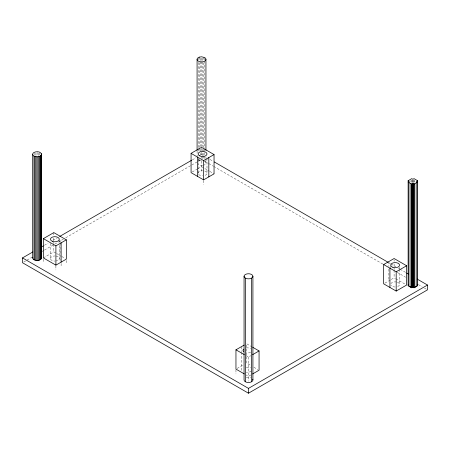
<?xml version="1.0" encoding="UTF-8"?>
<svg xmlns="http://www.w3.org/2000/svg" width="450" height="450" viewBox="0 0 450 450"><rect width="100%" height="100%" fill="white"/><g stroke="black" fill="none" stroke-linecap="round" stroke-linejoin="round"><path stroke-width="0.34" stroke-dasharray="2.25 1.69" d="M44.421 245.261L48.071 243.152M52.943 240.339L57.206 237.881M192.381 159.84L196.037 157.731M200.295 155.267L201.516 154.564L203.338 155.616M23.715 262.035L32.242 257.113M41.985 251.488L43.813 250.436M44.421 250.082L54.163 244.457M54.771 244.108L63.298 239.186M65.734 237.78L191.166 165.364M191.773 165.009L197.252 161.848M197.859 161.494L200.903 159.739M43.374 257.918L53.814 251.893L56.093 253.204M192.234 171.973L197.454 168.964M198.034 168.626L201.516 166.618L209.267 171.096M246.099 355.674L248.484 357.053L250.836 355.697M237.122 368.438L242.966 365.062M384.817 283.162L390.617 279.816M391.196 279.478L394.099 277.808L395.291 278.494M250.836 374.979L248.484 376.335L246.099 374.957M201.516 160.447L198.382 161.196L198.382 158.394M210.021 159.474L213.058 161.229M388.62 262.592L390.442 263.644M391.05 263.993L395.91 266.799M398.34 268.2L399.555 268.903M400.162 269.252L405.63 272.407M204.553 161.139L208.198 163.243M208.806 163.597L213.058 166.05M213.666 166.399L383.152 264.257M397.125 272.323L405.63 277.234M418.387 284.597L422.032 286.701M424.463 288.107L426.285 289.159M209.863 171.439L214.042 173.852M395.887 278.837L405.433 284.349M252.236 347.001L246.544 343.71L246.544 362.998L251.094 365.625M253.941 367.267L257.929 369.568M56.661 253.536L60.075 255.504M61.785 256.494L65.199 258.463M414.844 180.506L414.844 181.907M414.034 180.039L414.034 182.841M413.612 180.281L413.612 183.083M412.886 180L412.886 182.801M412.161 180.281L412.161 183.083M411.739 180.039L411.739 182.841M410.929 180.506L410.929 181.907M399.572 267.216L399.572 268.594M399.572 269.28L399.572 284.434M394.099 259.898L394.099 261.276M394.099 264.032L394.099 269.539M394.099 270.231L394.099 277.808M390.713 265.838L390.713 267.902M388.879 261.534L388.879 266.355M388.879 269.111L388.879 280.817M248.484 357.053L248.484 381.156M241.178 346.809L241.178 351.63M241.178 352.316L241.178 370.912M235.958 369.793L235.958 373.928M206.989 158.096L206.989 173.244M205.942 156.701L205.942 158.102M205.942 158.799L205.942 163.001M204.643 57.538L204.643 60.339M204.643 61.042L204.643 147.887M204.643 148.584L204.643 155.593M204.643 156.291L204.643 159.092M203.726 57.133L203.726 59.934M203.726 62.736L203.726 155.183M203.726 155.886L203.726 159.384M203.602 180.562L203.602 184.697M202.663 58.275L202.663 146.526M202.663 149.327L202.663 155.627M202.663 156.33L202.663 159.131M201.516 58.191L201.516 60.992M201.516 61.689L201.516 158.355M201.516 161.106L201.516 171.439M200.368 58.275L200.368 61.076M200.368 61.779L200.368 146.526M200.368 149.327L200.368 154.929M199.299 57.133L199.299 59.934M199.299 62.736L199.299 147.482M199.299 148.179L199.299 150.981M199.299 159.384L199.299 160.785M198.382 57.538L198.382 59.642M198.382 62.443L198.382 147.887M198.382 148.584L198.382 152.089M198.129 158.782L198.129 173.244A4.427 2.559 0 0 0 202.556 175.804M197.083 151.093L197.083 155.998M66.341 260.499L66.341 263.942M61.121 263.514L61.121 266.957M60.075 240.356L60.075 242.421M60.075 243.112L60.075 260.331M59.288 239.923L59.288 242.679M59.288 245.436L59.288 258.519A4.427 2.559 0 0 1 56.002 260.989M55.901 265.838L55.901 269.972M53.814 232.605L53.814 235.361M53.814 238.118L53.814 243.624M53.814 244.316L53.814 251.893M50.428 243.366L50.428 258.519A4.427 2.559 0 0 0 54.861 261.079M43.374 259.296L43.374 262.738M39.33 152.747L39.33 155.548M38.261 153.191L38.261 155.993M37.114 152.404L37.114 155.908M35.966 153.191L35.966 155.993M34.898 152.747L34.898 155.548M56.002 256.05A4.427 2.559 0 0 1 59.288 258.519M50.428 258.519A4.427 2.559 0 0 1 54.861 255.966M204.643 161.196A4.427 2.559 0 0 1 203.726 165.218M202.663 165.471A4.427 2.559 0 0 1 198.382 164.812M246.274 377.736A4.427 2.559 0 0 1 250.701 377.736M397.356 282.218A4.427 2.559 0 0 1 397.356 286.65M395.139 286.993A4.427 2.559 0 0 1 390.864 285.097M390.864 283.77A4.427 2.559 0 0 1 396.287 281.964M204.773 171.034A4.427 2.559 0 0 1 206.949 173.582A4.427 2.559 0 0 1 203.704 175.714M198.129 173.244A4.427 2.559 0 0 1 202.556 170.691M251.28 370.986A4.427 2.559 0 0 1 246.296 372.178M246.296 367.239A4.427 2.559 0 0 1 250.571 367.897M250.571 352.232A4.427 2.559 0 0 1 246.296 352.89M246.296 347.951A4.427 2.559 0 0 1 250.571 348.615"/><path stroke-width="0.67" d="M41.541 154.26C40.691 157.275 36.326 157.275 33.981 156.071A4.427 2.559 0 0 1 33.981 152.454C36.326 151.251 40.691 151.251 41.541 154.26L41.541 257.918C40.691 260.927 36.326 260.933 33.981 259.723A4.427 2.559 0 0 1 32.833 257.254M43.374 238.635L53.814 232.605L66.341 239.839L66.341 259.121L55.901 265.151L43.374 257.918L43.374 238.635L55.901 245.863L66.341 239.839M191.076 153.36L201.516 147.336L214.042 154.564L214.042 173.852L203.602 179.876L191.076 172.643L191.076 153.36L203.602 160.594L214.042 154.564M417.173 279.073L427.5 285.036L427.5 289.856L248.484 393.21L22.5 262.738L22.5 257.918L32.85 251.944M41.377 247.022L43.2 245.964M59.642 236.475L191.773 160.189M408.133 180.72L411.739 178.639L412.886 179.297L414.034 178.639L417.639 180.72L417.639 285.699L414.034 287.781L412.886 287.123L411.739 287.781L408.133 285.699L408.133 180.72L409.281 181.378L408.133 182.042L411.739 184.123L412.886 183.465L414.034 184.123L417.639 182.042L416.498 181.378L417.639 180.72M244.311 373.928L235.958 369.107L235.958 349.819L244.159 345.088M383.659 264.544L394.099 258.519L406.626 265.753L406.626 285.036L396.186 291.066L383.659 283.832L383.659 264.544L396.186 271.778L406.626 265.753M252.602 354.679L259.065 350.944L259.065 370.226L252.602 373.961M408.133 285.699L408.555 285.457M417.218 284.619L417.639 284.377M22.5 257.918L248.484 388.389L427.5 285.036M214.273 161.933L388.012 262.238M406.845 273.111L408.668 274.162M417.218 285.457L417.639 285.699M408.133 284.377L408.555 284.619M252.804 347.327L259.065 350.944M235.958 349.819L244.311 354.639M41.389 257.254L41.541 257.918M417.218 180.962L417.218 182.362M416.829 182.514L416.829 286.166L414.844 287.314L414.844 183.656M414.034 184.123L414.034 287.781M413.612 183.881L413.612 287.539L412.886 287.595L412.161 287.539L412.161 183.881M412.886 183.465L412.886 287.123M411.739 184.123L411.739 287.781M410.929 183.656L410.929 287.314L408.949 286.166L408.949 182.514M408.555 180.962L408.555 182.362M396.186 271.778L396.186 291.066M389.925 268.161L389.925 287.449M252.917 276.294A4.427 2.559 0 0 1 246.274 278.511A4.427 2.559 0 0 1 246.274 274.084A4.427 2.559 0 0 1 252.917 276.294L252.917 379.952M251.618 278.106L251.618 381.763M248.484 388.389L248.484 393.21M245.357 278.106L245.357 381.763M244.058 276.294L244.058 379.952A4.427 2.559 0 0 0 249.064 382.489A4.427 2.559 0 0 0 252.765 379.288M208.822 157.579L208.822 176.861M205.942 59.344L205.942 150.396M203.602 160.594L203.602 179.876M197.336 156.977L197.336 176.259M197.083 59.344L197.083 150.396M61.121 242.854L61.121 262.136M55.901 245.863L55.901 265.151M41.389 153.602L41.389 258.581M40.95 155.542L40.95 259.194M40.247 156.071L40.247 259.723M39.33 156.476L39.33 260.134M38.261 156.729L38.261 260.387M37.114 156.819L37.114 260.477M35.966 156.729L35.966 260.387M34.898 156.476L34.898 260.134M33.981 156.071L33.981 259.723M32.687 154.26L32.687 257.918M243.607 351.703A4.427 2.559 0 0 1 243.607 349.144M199.299 57.133L198.382 57.538A4.427 2.559 0 0 0 198.382 61.155A4.427 2.559 0 0 0 204.643 61.155A4.427 2.559 0 0 0 204.643 57.538L201.516 56.79L199.299 57.133M392.929 267.362A4.427 2.559 0 0 0 399.572 265.151A4.427 2.559 0 0 0 392.929 262.935A4.427 2.559 0 0 0 392.929 267.362M199.429 155.768A4.427 2.559 0 0 0 206.837 154.626A4.427 2.559 0 0 0 201.414 151.493A4.427 2.559 0 0 0 199.429 155.768M52.644 241.447A4.427 2.559 0 0 0 59.288 239.237A4.427 2.559 0 0 0 52.644 237.021A4.427 2.559 0 0 0 52.644 241.447"/></g></svg>
